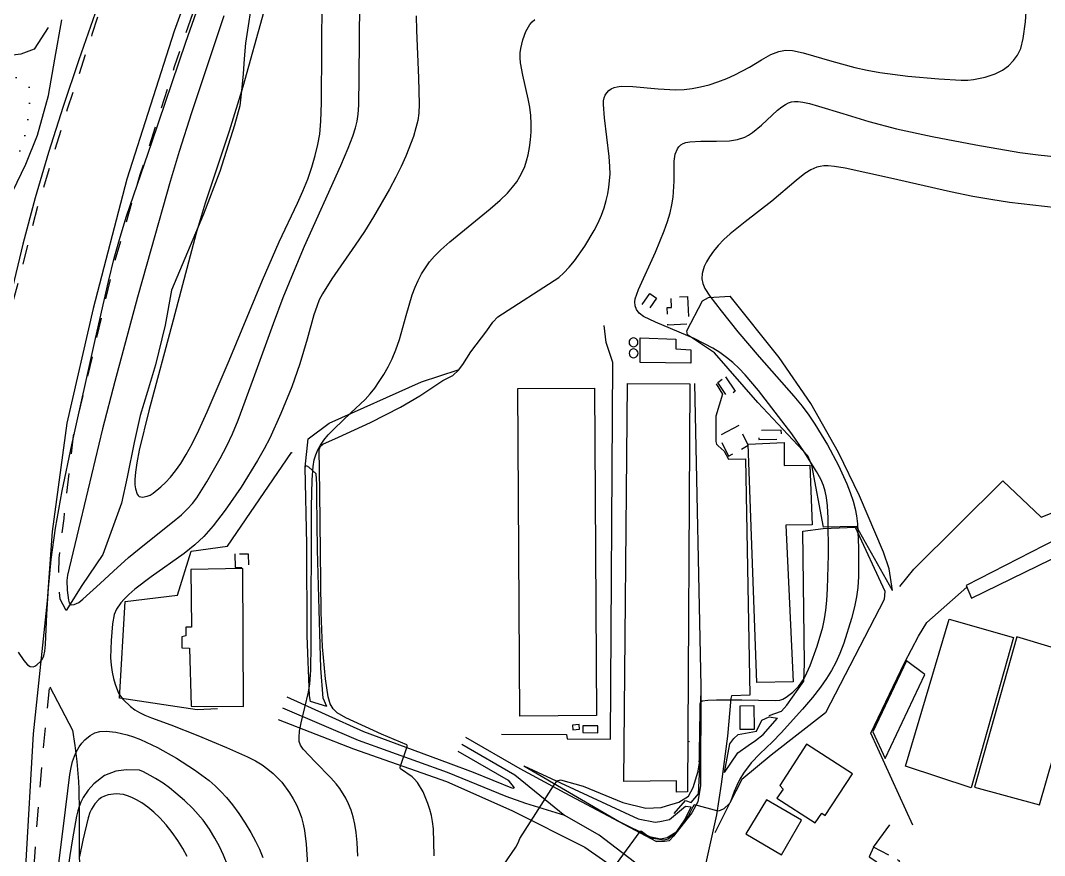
# Model space of a CAD drawing. Header units: millimetres. Extents: x 220021 to 223505, y 489325 to 491820.
# Drawn here: x 220827.1 to 221084.8, y 491281.1 to 491491.2 of the extents above; entities that cross this region are included whole.
import ezdxf

# ---------------------------------------------------------------- set-up
doc = ezdxf.new("R2010")
doc.units = ezdxf.units.MM
for name, pattern in [('5M2P5', [7.5, 5, -2.5]), ('5M5', [10, 5, -5]), ('AM4', [4, 0, -4])]:
    doc.linetypes.add(name, pattern=pattern)
for name, color, linetype in [('A0013110', 8, 'Continuous'), ('A0013113', 8, 'Continuous'), ('A0013117', 8, 'Continuous'), ('A0013118', 8, 'Continuous'), ('A0023210', 8, 'Continuous'), ('B0014110', 8, 'Continuous'), ('B0014111', 8, 'Continuous'), ('B0014112', 8, 'Continuous'), ('B0014115', 8, 'Continuous'), ('B0014116', 8, '5M2P5'), ('B0014118', 8, '5M2P5'), ('B0024120', 8, 'B0024120'), ('C0076117', 8, 'Continuous'), ('D0025111', 8, 'AM4'), ('F0017111', 8, 'Continuous'), ('F0017114', 8, 'Continuous'), ('F0037222', 8, 'Continuous'), ('F0037223', 8, '5M5'), ('F0047224', 8, 'Continuous'), ('F0047225', 8, 'Continuous')]:
    doc.layers.add(name, color=color, linetype=linetype)
doc.linetypes.add('B0024120', pattern='A,10,-1.75,[133,ltypeshp.shx,S=0.75,R=0,X=0,Y=0],-3.25', length=15)

msp = doc.modelspace()

# ---------------------------------------------------------------- linework, layer by layer
at = {"layer": 'A0013110', "flags": 128}
for points in [[(220937.155, 491307.351), (220949.792, 491300.036), (220951.329, 491298.155), (220951, 491297.985), (220941.08, 491302.015), (220934.824, 491304.314), (220913.509, 491312.225), (220894.18, 491320.952)], [(220891.969, 491315.35), (220910.857, 491307.921), (220934.261, 491299.69), (220950.706, 491292.448), (220969.138, 491283.198), (220980.723, 491275.098), (220990.34, 491269.321), (220995.097, 491266.171), (221000.591, 491262.473), (221013.733, 491254.086), (221020.012, 491249.562), (221022.978, 491245.5), (221028.424, 491234.899), (221034.526, 491219.031), (221039.375, 491210.151), (221042.118, 491204.978), (221049.196, 491190.911), (221058.882, 491169.715), (221061.772, 491164.071), (221065.154, 491157.859), (221074.27, 491138.293), (221079.972, 491125.723), (221084.469, 491118.107), (221091.659, 491106.023)], [(220939.083, 491310.858), (220952.715, 491302.965), (220964.034, 491296.865), (220987.159, 491284.64)]]:
    msp.add_lwpolyline(points, dxfattribs=at)
at = {"layer": 'A0013113', "flags": 128}
msp.add_lwpolyline([(220881.546, 491532.059), (220865.767, 491488.489), (220853.869, 491451.244), (220845.364, 491418.758), (220838.77, 491389.853), (220835.098, 491362.639), (220833.811, 491345.211), (220830.264, 491311.717), (220828.39, 491278.348), (220827.406, 491249.107), (220828.389, 491224.405), (220830.636, 491193.985), (220832.504, 491168.87), (220835.166, 491150.695), (220839.669, 491134.445), (220843.984, 491115.423), (220848.343, 491097.185), (220849.821, 491079.698)], dxfattribs=at)
at = {"layer": 'A0013117', "flags": 128}
msp.add_lwpolyline([(220834.04, 491489.425), (220830.528, 491483.929), (220827.167, 491482.736), (220815.837, 491481.312)], dxfattribs=at)
at = {"layer": 'A0013118', "flags": 128}
for points in [[(220996.717, 491399.897), (220998.321, 491323.695), (220998.177, 491298.715), (220997.526, 491294.579), (220996.048, 491291.828), (220991.444, 491285.992), (220990.293, 491284.792), (220989.138, 491284.627), (220987.159, 491284.64)], [(221002.144, 491399.781), (221003.746, 491397.163), (221002.02, 491391.627), (221002.031, 491389.796), (221002.04, 491385.236), (221002.237, 491384.603), (221002.671, 491384.14), (221004.157, 491382.815), (221005.246, 491380.841), (221009.492, 491380.894), (221010.594, 491321.492), (221006.022, 491321.275), (221005.873, 491320.607), (221004.981, 491311.099), (221003.375, 491299.068), (221002.195, 491291.353), (220999.746, 491279.997), (220999.32, 491277.892), (220998.299, 491271.895)]]:
    msp.add_lwpolyline(points, dxfattribs=at)
at = {"layer": 'A0023210', "flags": 128}
for points in [[(220984.427, 491277.288), (220972.74, 491286.255), (220964.101, 491291.185), (220954.236, 491294.218), (220949.306, 491295.977), (220941.924, 491298.99), (220934.542, 491302.002), (220912.183, 491310.073), (220893.079, 491318.163)], [(220938.119, 491309.104), (220951.477, 491301.371), (220964.101, 491291.185)]]:
    msp.add_lwpolyline(points, dxfattribs=at)
at = {"layer": 'B0014110', "flags": 128}
for points in [[(221094.511, 491364.17), (221065.022, 491349.006), (221066.349, 491345.892), (221096.499, 491360.534)], [(221050.058, 491330.125), (221041.525, 491312.238), (221044.676, 491305.489), (221054.685, 491326.645)], [(221011.652, 491318.817), (221011.667, 491312.806), (221008.203, 491312.798), (221008.187, 491318.808)]]:
    msp.add_lwpolyline(points, close=True, dxfattribs=at)
at = {"layer": 'B0014111', "flags": 128}
for points in [[(220983.025, 491411.371), (220991.986, 491411.051), (220991.983, 491408.579), (220995.782, 491408.319), (220995.778, 491405.006), (220982.992, 491405.112)], [(220979.813, 491399.855), (220995.552, 491399.778), (220994.896, 491297.145), (220992.186, 491297.084), (220992.193, 491299.876), (220978.943, 491299.712)], [(220971.536, 491398.683), (220972.068, 491316.309), (220952.769, 491316.183), (220952.232, 491398.558)], [(221019.256, 491385.031), (221019.252, 491379.214), (221025.732, 491379.317), (221026.256, 491364.282), (221019.673, 491364.193), (221021.501, 491324.764), (221012.396, 491324.646), (221010.182, 491384.621)], [(221060.754, 491340.58), (221076.931, 491335.99), (221066.304, 491298.103), (221049.795, 491303.558)], [(221077.755, 491336.157), (221067.128, 491298.271), (221083.47, 491293.852), (221094.263, 491331.22)], [(220967.701, 491314.061), (220965.971, 491313.933), (220966.058, 491312.758), (220967.788, 491312.886)], [(220968.626, 491313.743), (220968.615, 491312.018), (220972.394, 491311.994), (220972.405, 491313.719)], [(221014.791, 491295.11), (221009.632, 491286.533), (221018.574, 491281.258), (221023.647, 491289.976)]]:
    msp.add_lwpolyline(points, close=True, dxfattribs=at)
at = {"layer": 'B0014112', "flags": 128}
msp.add_lwpolyline([(221024.88, 491309.137), (221018.127, 491298.702), (221019.003, 491297.825), (221017.414, 491295.555), (221027.078, 491289.304), (221028.76, 491291.783), (221029.559, 491291.138), (221036.41, 491301.667)], close=True, dxfattribs=at)
at = {"layer": 'B0014115', "flags": 128}
msp.add_lwpolyline([(220883.054, 491353.329), (220869.951, 491353.057), (220870.098, 491338.53), (220868.699, 491338.557), (220868.7, 491336.355), (220867.678, 491336.155), (220867.678, 491333.381), (220869.642, 491333.238), (220870.063, 491318.714), (220883.216, 491318.608)], close=True, dxfattribs=at)
at = {"layer": 'B0014116', "flags": 128}
for points in [[(220985.493, 491422.496), (220987.161, 491421.299), (220985.174, 491418.53), (220983.506, 491419.728)], [(220994.898, 491421.746), (220995.24, 491414.772), (220990.004, 491414.515), (220989.787, 491418.945), (220990.902, 491418.999), (220990.777, 491421.543)], [(221007.843, 491389.273), (221002.774, 491386.599), (221005.282, 491381.598), (221010.183, 491384.304)], [(221018.517, 491388.138), (221012.798, 491387.988), (221012.857, 491385.73), (221018.576, 491385.881)], [(220881.066, 491356.965), (220881.158, 491353.586), (220884.612, 491353.535), (220884.516, 491356.935)], [(220995.016, 491309.759), (220994.974, 491304.953), (220997.914, 491304.854), (220997.959, 491309.617)], [(221041.738, 491283.219), (221040.609, 491280.747), (221049.437, 491275.388), (221050.713, 491277.696), (221048.025, 491279.192), (221048.337, 491279.692)]]:
    msp.add_lwpolyline(points, close=True, dxfattribs=at)
at = {"layer": 'B0014118', "flags": 128}
msp.add_lwpolyline([(221004.454, 491401.502), (221006.922, 491397.908), (221004.977, 491396.511), (221002.539, 491400.122)], close=True, dxfattribs=at)
at = {"layer": 'B0024120', "flags": 128}
for points in [[(221048.325, 491348.787), (221051.871, 491353.168), (221074.255, 491375.33), (221083.917, 491366.205), (221099.51, 491372.395), (221113.533, 491380.263), (221123.416, 491386.756), (221130.842, 491407.073), (221170.769, 491395.899)], [(221041.738, 491283.219), (221045.819, 491288.815)]]:
    msp.add_lwpolyline(points, dxfattribs=at)
at = {"layer": 'C0076117', "flags": 128}
for points in [[(220982.448, 491410.219), (220982.394, 491410.561), (220982.236, 491410.871), (220981.991, 491411.116), (220981.682, 491411.274), (220981.339, 491411.328), (220980.996, 491411.274), (220980.687, 491411.116), (220980.441, 491410.871), (220980.284, 491410.561), (220980.229, 491410.219), (220980.284, 491409.876), (220980.441, 491409.567), (220980.687, 491409.321), (220980.996, 491409.164), (220981.339, 491409.109), (220981.682, 491409.164), (220981.991, 491409.321), (220982.236, 491409.567), (220982.394, 491409.876)], [(220982.501, 491407.447), (220982.446, 491407.795), (220982.286, 491408.11), (220982.037, 491408.359), (220981.722, 491408.519), (220981.374, 491408.575), (220981.025, 491408.519), (220980.711, 491408.359), (220980.461, 491408.11), (220980.301, 491407.795), (220980.246, 491407.447), (220980.301, 491407.098), (220980.461, 491406.784), (220980.711, 491406.534), (220981.025, 491406.374), (220981.374, 491406.319), (220981.722, 491406.374), (220982.037, 491406.534), (220982.286, 491406.784), (220982.446, 491407.098)]]:
    msp.add_lwpolyline(points, close=True, dxfattribs=at)
at = {"layer": 'D0025111', "flags": 128}
msp.add_lwpolyline([(220743.944, 491446.963), (220744.215, 491447.247), (220746.538, 491449.611), (220748.606, 491451.914), (220751.063, 491454.552), (220751.506, 491454.965), (220754.099, 491457.297), (220756.407, 491459.215), (220756.901, 491459.578), (220758.564, 491460.648), (220759.234, 491461.025), (220761.016, 491461.864), (220761.667, 491462.115), (220764.633, 491463.162), (220766.468, 491463.7), (220769.582, 491464.617), (220772.857, 491465.526), (220776.095, 491466.404), (220779.392, 491467.13), (220782.624, 491468.018), (220785.557, 491468.957), (220788.634, 491469.889), (220792.179, 491470.855), (220795.731, 491471.79), (220798.714, 491472.718), (220802.324, 491473.825), (220805.905, 491474.922), (220809.418, 491476.087), (220812.909, 491477.161), (220813.668, 491477.333), (220815.899, 491477.669), (220816.662, 491477.711), (220818.087, 491477.702), (220821.414, 491477.529), (220824.591, 491477.273), (220825.173, 491477.153), (220825.774, 491476.969), (220826.245, 491476.781), (220826.709, 491476.558), (220827.108, 491476.327), (220827.841, 491475.848), (220828.186, 491475.588), (220828.488, 491475.325), (220829.031, 491474.792), (220829.243, 491474.49), (220829.383, 491474.169), (220829.45, 491473.849), (220829.479, 491473.482), (220829.475, 491473.086), (220829.384, 491469.838), (220829.195, 491467.654), (220829.104, 491467.082), (220828.452, 491463.536), (220827.736, 491460.324), (220827.522, 491459.705), (220826.841, 491458.105), (220826.57, 491457.584), (220825.972, 491456.592), (220825.644, 491456.117), (220825.309, 491455.7), (220824.937, 491455.302), (220824.538, 491454.928), (220824.127, 491454.605), (220823.663, 491454.303), (220823.169, 491454.023), (220822.615, 491453.761), (220822.007, 491453.517), (220821.251, 491453.263), (220817.695, 491452.206), (220814.19, 491451.113), (220810.9, 491449.991), (220807.722, 491448.808), (220805.159, 491448.009), (220804.476, 491447.837), (220801.107, 491447.104), (220798.077, 491446.525), (220794.572, 491445.68), (220793.748, 491445.397), (220792.218, 491444.755), (220790.717, 491444.012), (220789.936, 491443.57), (220787.185, 491441.822), (220784.215, 491439.897), (220783.581, 491439.563), (220782.901, 491439.255), (220782.181, 491439.007), (220781.447, 491438.825), (220780.623, 491438.685), (220779.799, 491438.604), (220778.14, 491438.537), (220774.884, 491438.513), (220771.362, 491438.431), (220769.75, 491438.307), (220766.875, 491437.922), (220766.105, 491437.772), (220763.107, 491437.016), (220759.875, 491435.995), (220759.094, 491435.69), (220757.1, 491434.786), (220756.477, 491434.442), (220753.608, 491432.718), (220752.924, 491432.37), (220749.831, 491430.762), (220748.564, 491430.016), (220745.987, 491428.677), (220743.197, 491427.396), (220739.982, 491426.094), (220737.07, 491424.846), (220734.284, 491423.525), (220731.055, 491421.896), (220729.194, 491420.783), (220728.585, 491420.334), (220727.047, 491419.055), (220726.493, 491418.531), (220724.317, 491416.231), (220723.942, 491415.735), (220723.603, 491415.228), (220722.998, 491414.207), (220722.132, 491412.553), (220720.639, 491409.645), (220719.175, 491406.603), (220717.739, 491403.82), (220717.134, 491402.828), (220716.78, 491402.336), (220716.103, 491401.491), (220715.736, 491401.11), (220715.343, 491400.762), (220714.951, 491400.456), (220714.547, 491400.194), (220714.13, 491399.972), (220713.68, 491399.767), (220713.208, 491399.617), (220712.694, 491399.509), (220712.172, 491399.463), (220711.647, 491399.478), (220711.096, 491399.544), (220710.089, 491399.736), (220709.571, 491399.877), (220709.097, 491400.046), (220708.219, 491400.454), (220707.784, 491400.735), (220707.403, 491401.031), (220707.033, 491401.38), (220706.351, 491402.118), (220704.36, 491404.445), (220704.026, 491404.881), (220702.155, 491407.509), (220701.893, 491407.927), (220701.355, 491408.683), (220701.028, 491409.065), (220700.65, 491409.457), (220698.319, 491411.914), (220698.01, 491412.278), (220696.839, 491413.923), (220696.778, 491414.262), (220696.822, 491414.618), (220696.927, 491414.966), (220697.089, 491415.315), (220697.316, 491415.657), (220697.59, 491415.973), (220697.892, 491416.257), (220698.249, 491416.537), (220698.663, 491416.81), (220699.502, 491417.295), (220699.973, 491417.517), (220702.767, 491418.83), (220705.549, 491420.284), (220708.581, 491421.82), (220710.607, 491422.713), (220713.545, 491424.044), (220714.578, 491424.582), (220716.597, 491425.774), (220717.145, 491426.162), (220718.949, 491427.592), (220719.45, 491428.034), (220721.791, 491430.358), (220724.172, 491432.752), (220726.603, 491435.105), (220728.815, 491437.297), (220729.164, 491437.591), (220730.115, 491438.31), (220731.091, 491438.956), (220732.113, 491439.548), (220732.513, 491439.739), (220733.29, 491440.058)], close=True, dxfattribs=at)
at = {"layer": 'F0017111'}
for points, elevation in [([(220826.567, 491332.283), (220827.933, 491330.144), (220828.865, 491329.07), (220829.567, 491328.666), (220830.278, 491328.617), (220830.706, 491328.762), (220831.205, 491329.053), (220832.229, 491329.974), (220832.649, 491330.57), (220832.982, 491331.38), (220833.23, 491332.56), (220833.399, 491334.227), (220833.746, 491341.804), (220834.131, 491348.368), (220834.823, 491355.58), (220835.924, 491363.465), (220837.641, 491372.89), (220840.045, 491384.393), (220845.957, 491411.185), (220849.221, 491425.504), (220850.701, 491431.413), (220852.169, 491436.671), (220853.824, 491441.979), (220860.159, 491460.452), (220868.706, 491485.686), (220874.109, 491501.052)], 70), ([(220931.157, 491281.008), (220931.004, 491287.835), (220930.816, 491289.637), (220930.523, 491291.203), (220930.114, 491292.712), (220929.577, 491294.236), (220928.406, 491297.159), (220927.013, 491299.489), (220926.166, 491300.444), (220925.639, 491300.902), (220922.726, 491302.919), (220922.634, 491303.126), (220922.611, 491303.332), (220924.423, 491308.535), (220924.423, 491308.81), (220924.332, 491308.948), (220917.913, 491311.638), (220908.93, 491315.756), (220906.8, 491317), (220905.781, 491318.026), (220905.021, 491319.296), (220904.497, 491321.034), (220903.817, 491325.6), (220903.135, 491333.644), (220902.787, 491342.299), (220902.442, 491372.645), (220902.301, 491383.294), (220902.571, 491384.099), (220903.166, 491384.587), (220907.09, 491386.391), (220915.204, 491390.064), (220922.704, 491393.888), (220927.564, 491396.719), (220933.352, 491400.613), (220935.849, 491401.91), (220937.339, 491403.202), (220938.366, 491404.63), (220940.381, 491407.863), (220944.429, 491413.068), (220945.961, 491415.257), (220947.182, 491416.651), (220962.574, 491426.555), (220963.853, 491427.711), (220965.159, 491429.118), (220966.468, 491430.722), (220969.085, 491434.4), (220971.46, 491438.345), (220972.464, 491440.31), (220973.302, 491442.223), (220973.978, 491444.074), (220974.501, 491445.859), (220974.886, 491447.577), (220975.156, 491449.238), (220975.439, 491452.496), (220975.429, 491454.417), (220975.257, 491456.931), (220974.08, 491466.694), (220973.765, 491470.074), (220973.814, 491470.96), (220973.972, 491471.723), (220974.24, 491472.414), (220974.626, 491473.022), (220975.131, 491473.539), (220975.745, 491473.961), (220976.454, 491474.286), (220977.263, 491474.509), (220978.258, 491474.629), (220981.191, 491474.548), (220987.529, 491473.978), (220991.994, 491473.77), (220994.076, 491473.85), (220996.107, 491474.081), (220998.183, 491474.474), (221000.369, 491475.032), (221002.605, 491475.735), (221004.795, 491476.56), (221006.861, 491477.478), (221010.526, 491479.434), (221013.519, 491481.269), (221015.922, 491482.624), (221017.875, 491483.395), (221019.568, 491483.72), (221021.364, 491483.659), (221024.072, 491483.067), (221031.224, 491480.963), (221037.062, 491479.385), (221040.149, 491478.693), (221043.345, 491478.111), (221050.386, 491477.19), (221058.157, 491476.482), (221063.758, 491476.167), (221065.446, 491476.199), (221066.869, 491476.352), (221069.816, 491476.962), (221072.346, 491477.785), (221074.192, 491478.723), (221075.696, 491479.814), (221076.962, 491481.076), (221077.991, 491482.49), (221078.778, 491484.141), (221079.421, 491486.643), (221079.975, 491490.817), (221080.4, 491497.126)], 60), ([(220845.866, 491493.022), (220841.823, 491481.29), (220837.826, 491469.556), (220834.145, 491457.945), (220830.793, 491446.567), (220827.675, 491434.906), (220824.673, 491422.24)], 70), ([(220926.696, 491492.325), (220926.75, 491488.685), (220927.233, 491476.789), (220927.411, 491470.124), (220927.324, 491467.841), (220927.071, 491466), (220926.621, 491464.175), (220925.954, 491462.033), (220924.076, 491457.068), (220922.919, 491454.476), (220921.571, 491451.744), (220919.963, 491448.731), (220915.913, 491441.75), (220913.636, 491438.134), (220911.326, 491434.685), (220905.448, 491426.229), (220903.072, 491422.417), (220902.29, 491420.887), (220901.635, 491419.251), (220900.956, 491417.138), (220899.232, 491411.045), (220897.412, 491404.81), (220895.387, 491399.004), (220892.651, 491392.273), (220889.842, 491386.125), (220888.417, 491383.386), (220886.763, 491380.482), (220882.611, 491373.805), (220878.642, 491367.96), (220875.615, 491364.019), (220873.221, 491361.357), (220870.988, 491359.247), (220868.264, 491357.052), (220860.033, 491351.214), (220855.912, 491348.095), (220854.373, 491346.763), (220853.204, 491345.617), (220852.343, 491344.646), (220851.292, 491343.12), (220850.707, 491341.718), (220850.261, 491339.38), (220849.888, 491335.195), (220849.802, 491330.834), (220849.923, 491328.97), (220850.157, 491327.257), (220850.5, 491325.653), (220850.913, 491324.204), (220851.793, 491321.995), (220852.296, 491321.171), (220852.945, 491320.371), (220854.809, 491318.611), (220855.907, 491317.784), (220857.061, 491317.078), (220858.398, 491316.429), (220860.086, 491315.743), (220864.946, 491313.955), (220871.754, 491311.317), (220878.959, 491308.323), (220884.25, 491305.951), (220886.233, 491304.917), (220887.925, 491303.886), (220889.386, 491302.842), (220890.662, 491301.781), (220891.799, 491300.692), (220892.842, 491299.541), (220894.808, 491296.904), (220895.731, 491295.413), (220896.558, 491293.852), (220897.253, 491292.254), (220897.817, 491290.639), (220898.26, 491289.025), (220898.593, 491287.414), (220899.029, 491283.969), (220899.298, 491278.741)], 70), ([(220911.958, 491280.953), (220911.813, 491284.371), (220911.581, 491286.86), (220911.258, 491288.968), (220910.839, 491290.848), (220910.312, 491292.553), (220909.679, 491294.127), (220908.974, 491295.56), (220907.484, 491297.969), (220906.53, 491299.168), (220905.167, 491300.672), (220901.228, 491304.716), (220898.218, 491307.888), (220897.547, 491308.861), (220897.249, 491309.782), (220897.191, 491310.921), (220897.351, 491312.435), (220897.736, 491314.454), (220899.567, 491322.205), (220899.943, 491324.337), (220900.143, 491327.709), (220900.231, 491334.291), (220900.361, 491368.8), (220900.499, 491375.599), (220900.719, 491379.002), (220901.023, 491380.657), (220901.418, 491381.943), (220901.929, 491383.17), (220902.584, 491384.378), (220903.427, 491385.616), (220904.558, 491386.98), (220906.088, 491388.576), (220910.209, 491392.437), (220913.809, 491395.871), (220915.097, 491397.282), (220916.243, 491398.719), (220917.384, 491400.334), (220918.516, 491402.125), (220919.601, 491404.049), (220920.612, 491406.091), (220921.559, 491408.343), (220922.463, 491410.927), (220924.173, 491416.953), (220925.681, 491422.127), (220926.398, 491424.068), (220927.165, 491425.783), (220928.03, 491427.417), (220928.995, 491428.982), (220930.052, 491430.459), (220931.247, 491431.879), (220932.845, 491433.466), (220935.167, 491435.497), (220945.268, 491443.77), (220947.795, 491446), (220949.609, 491447.782), (220950.932, 491449.277), (220951.958, 491450.626), (220952.77, 491451.902), (220953.426, 491453.155), (220953.977, 491454.442), (220954.444, 491455.833), (220954.839, 491457.401), (220955.171, 491459.192), (220955.423, 491461.145), (220955.571, 491463.172), (220955.596, 491465.204), (220955.485, 491467.25), (220955.23, 491469.339), (220954.834, 491471.482), (220953.466, 491477.434), (220952.93, 491480.519), (220952.841, 491481.819), (220952.865, 491483.01), (220952.986, 491484.142), (220953.469, 491486.342), (220954.244, 491488.388), (220955.276, 491490.139), (220955.879, 491490.858), (220956.54, 491491.466)], 65), ([(220948.605, 491278.669), (220951.722, 491283.243), (220952.345, 491284.34), (220952.715, 491285.387), (220961.382, 491298.885), (220962.171, 491299.891), (220962.96, 491300.163), (220968.673, 491298.532), (220978.696, 491294.434), (220984.463, 491293.044), (220988.329, 491293.149), (220989.607, 491293.574), (220992.785, 491294.562), (220995.204, 491296.062), (220996.351, 491298.197), (220997.641, 491302.307), (220998.045, 491304.937), (220998.045, 491310.555), (220998.14, 491319.283), (220998.293, 491319.787), (220998.624, 491320.054), (221000.08, 491320.215), (221002.216, 491320.315), (221008.567, 491320.269), (221017.023, 491320.068), (221018.123, 491320.182), (221018.896, 491320.463), (221019.724, 491320.934), (221021.461, 491322.207), (221022.898, 491323.63), (221023.562, 491324.518), (221024.252, 491325.632), (221024.992, 491327.069), (221025.798, 491328.929), (221027.542, 491333.801), (221028.939, 491338.548), (221029.405, 491340.652), (221029.75, 491342.816), (221030, 491345.252), (221030.175, 491348.228), (221030.367, 491356.729), (221030.326, 491366.019), (221030.179, 491369.113), (221029.937, 491371.206), (221029.599, 491372.76), (221029.141, 491374.199), (221028.458, 491375.776), (221027.42, 491377.703), (221024.275, 491382.694), (221021.143, 491387.155), (221012.778, 491398.065), (221009.482, 491402.021), (221007.927, 491403.645), (221006.344, 491405.103), (221004.718, 491406.421), (221003.049, 491407.622), (221001.292, 491408.742), (220999.227, 491409.877), (220996.59, 491411.139), (220986.862, 491415.273), (220983.867, 491416.695), (220982.79, 491417.552), (220982.124, 491418.447), (220981.758, 491419.388), (220981.664, 491420.423), (220981.78, 491421.116), (220982.644, 491423.473), (220986.886, 491432.896), (220989.098, 491438.261), (220989.927, 491440.625), (220990.565, 491442.795), (220991.017, 491444.81), (220991.308, 491446.754), (220991.537, 491450.772), (220991.599, 491455.778), (220991.844, 491457.558), (220992.375, 491458.894), (220992.754, 491459.436), (220993.217, 491459.881), (220993.801, 491460.232), (220994.55, 491460.498), (220995.51, 491460.685), (220998.309, 491460.844), (221002.228, 491460.804), (221005.491, 491460.867), (221007.541, 491461.201), (221009.339, 491461.831), (221010.276, 491462.322), (221011.278, 491462.974), (221013.586, 491464.873), (221017.56, 491468.61), (221018.65, 491469.475), (221019.568, 491470.069), (221020.355, 491470.459), (221021.066, 491470.705), (221021.816, 491470.817), (221022.739, 491470.796), (221023.966, 491470.631), (221025.63, 491470.274), (221027.863, 491469.667), (221033.979, 491467.741), (221040.544, 491465.728), (221047.486, 491463.955), (221056.529, 491462.026), (221067.492, 491459.901), (221078.527, 491457.997), (221083.19, 491457.346), (221090.238, 491456.623)], 55)]:
    msp.add_lwpolyline(points, dxfattribs=dict(at, elevation=elevation))
at = {"layer": 'F0017111', "flags": 128}
for points, elevation in [([(220888.363, 491493.438), (220883.041, 491474.46), (220879.582, 491463.297), (220873.568, 491445.231), (220871.333, 491437.665), (220865.547, 491415.81), (220859.426, 491393.002), (220857, 491383.093), (220856.366, 491379.908), (220856.011, 491377.513), (220855.877, 491375.724), (220855.908, 491374.38), (220856.051, 491373.344), (220856.501, 491372.007), (220856.741, 491371.641), (220857.013, 491371.426), (220857.824, 491371.285), (220859.021, 491371.5), (220859.72, 491371.793), (220860.505, 491372.254), (220862.464, 491373.833), (220863.626, 491374.975), (220864.855, 491376.333), (220866.113, 491377.907), (220867.415, 491379.757), (220868.785, 491381.959), (220870.266, 491384.639), (220871.987, 491388.117), (220874.099, 491392.763), (220879.581, 491405.68), (220888.009, 491425.833), (220892.217, 491435.459), (220896.789, 491445.244), (220898.148, 491448.274), (220899.376, 491451.288), (220900.425, 491454.284), (220901.283, 491457.197), (220901.942, 491459.948), (220902.404, 491462.605), (220902.7, 491465.829), (220902.868, 491470.431), (220902.97, 491484.188), (220903.003, 491496.545)], 80), ([(220879.276, 491278.517), (220878.201, 491281.234), (220877.194, 491283.37), (220876.033, 491285.512), (220874.682, 491287.716), (220873.08, 491290.012), (220870.477, 491292.965), (220868.351, 491294.99), (220866.236, 491296.813), (220864.563, 491298.142), (220862.987, 491299.302), (220861.122, 491300.479), (220859.772, 491301.26), (220858.098, 491302.132), (220857.018, 491302.593), (220853.814, 491302.665), (220851.142, 491302.348), (220848.215, 491301.235), (220845.607, 491299.137), (220844.112, 491297.547), (220842.847, 491295.709), (220842.257, 491294.552), (220841.753, 491293.186), (220841.506, 491292.33), (220841.198, 491290.978), (220840.164, 491285.295), (220839.501, 491281.149), (220838.917, 491276.887)], 80), ([(220869.029, 491280.865), (220867.97, 491282.874), (220866.719, 491284.904), (220865.298, 491286.908), (220863.764, 491288.817), (220862.186, 491290.553), (220860.625, 491292.055), (220859.113, 491293.314), (220857.675, 491294.339), (220856.336, 491295.138), (220855.112, 491295.737), (220854.015, 491296.162), (220853.044, 491296.438), (220852.135, 491296.581), (220851.204, 491296.607), (220849.186, 491296.349), (220848.252, 491296.067), (220847.469, 491295.687), (220846.822, 491295.223), (220845.789, 491294.12), (220844.955, 491292.794), (220844.567, 491291.955), (220844.119, 491290.621), (220842.76, 491284.967), (220841.961, 491280.838)], 85)]:
    msp.add_lwpolyline(points, dxfattribs=dict(at, elevation=elevation))
at = {"layer": 'F0017114', "elevation": 75, "flags": 128}
for points in [[(220878.256, 491492.388), (220870.172, 491467.955), (220867.019, 491458.196), (220864.756, 491450.71), (220860.031, 491433.727), (220856.532, 491421.539), (220850.876, 491400.384), (220847.758, 491388.432), (220842.226, 491365.284), (220839.326, 491353.363), (220838.958, 491351.614), (220838.791, 491350.337), (220838.846, 491347.834), (220839.169, 491345.368), (220839.372, 491344.664), (220839.603, 491344.306), (220839.875, 491344.167), (220840.607, 491344.223), (220841.753, 491344.802), (220842.801, 491345.609), (220847.145, 491349.577), (220850.481, 491352.669), (220854.295, 491356.051), (220858.31, 491359.382), (220865.326, 491364.955), (220867.6, 491366.848), (220869.163, 491368.309), (220870.352, 491369.632), (220871.467, 491371.087), (220874.036, 491375.092), (220877.388, 491380.999), (220879.029, 491384.149), (220880.469, 491387.192), (220881.902, 491390.631), (220885.746, 491401.098), (220890.748, 491414.97), (220893.226, 491421.476), (220895.772, 491427.786), (220898.594, 491434.401), (220907.679, 491454.735), (220909.546, 491459.102), (220910.701, 491462.062), (220911.393, 491464.143), (220911.837, 491465.854), (220912.114, 491467.623), (220912.266, 491469.854), (220912.363, 491477.02), (220912.499, 491495.631)], [(220836.674, 491278.547), (220837.927, 491288.472), (220839.517, 491301.464), (220839.829, 491303.257), (220840.202, 491304.753), (220840.664, 491306.069), (220841.234, 491307.297), (220841.884, 491308.42), (220842.574, 491309.399), (220843.27, 491310.201), (220844.611, 491311.338), (220845.838, 491312.004), (220847.074, 491312.344), (220848.699, 491312.393), (220851.115, 491312.104), (220853.959, 491311.47), (220855.524, 491310.974), (220857.295, 491310.296), (220861.585, 491308.293), (220866.377, 491305.603), (220870.912, 491302.669), (220874.566, 491299.954), (220876.117, 491298.628), (220877.56, 491297.247), (220878.976, 491295.7), (220880.451, 491293.863), (220882.033, 491291.67), (220883.616, 491289.284), (220885.054, 491286.925), (220886.241, 491284.754), (220887.218, 491282.689), (220888.065, 491280.59)]]:
    msp.add_lwpolyline(points, dxfattribs=at)
at = {"layer": 'F0017114', "elevation": 50}
msp.add_lwpolyline([(221087.649, 491444.017), (221075.976, 491445.421), (221071.273, 491446.106), (221066.703, 491446.93), (221061.119, 491448.106), (221045.982, 491451.533), (221034.62, 491454.011), (221031.938, 491454.468), (221030.356, 491454.615), (221029.214, 491454.606), (221028.292, 491454.487), (221027.486, 491454.273), (221025.935, 491453.617), (221024.418, 491452.694), (221022.237, 491450.934), (221016.179, 491445.733), (221009.438, 491440.554), (221005.696, 491437.521), (221004.098, 491436.049), (221002.676, 491434.571), (221001.449, 491433.116), (221000.447, 491431.725), (220999.687, 491430.439), (220999.146, 491429.288), (220998.598, 491427.494), (220998.555, 491426.204), (220998.811, 491425.007), (220999.31, 491423.781), (221000.567, 491421.824), (221003.381, 491418.104), (221007.581, 491412.885), (221012.947, 491406.577), (221021.709, 491396.688), (221023.801, 491394.156), (221025.477, 491391.918), (221026.997, 491389.646), (221030.134, 491384.394), (221032.919, 491379.211), (221035.043, 491374.612), (221035.899, 491372.407), (221036.605, 491370.294), (221037.14, 491368.339), (221037.493, 491366.53), (221037.707, 491364.541), (221037.927, 491358.573), (221037.926, 491351.336), (221037.781, 491348.562), (221037.475, 491346.181), (221036.948, 491343.691), (221036.171, 491340.736), (221034.229, 491334.518), (221033.26, 491331.93), (221032.273, 491329.704), (221031.194, 491327.665), (221029.935, 491325.636), (221028.37, 491323.437), (221026.364, 491320.887), (221023.863, 491317.903), (221018.532, 491311.962), (221016.334, 491309.725), (221013.105, 491306.655), (221010.938, 491304.393), (221009.04, 491301.81), (221008.115, 491300.286), (221007.308, 491298.72), (221006.683, 491297.214), (221005.847, 491294.841), (221005.486, 491294.172), (221004.033, 491292.82), (221003.125, 491292.402), (221002.678, 491292.27), (220996.791, 491293.893), (220996.493, 491293.81), (220996.254, 491293.344), (220995.171, 491291.141), (220992.323, 491287.179), (220991.701, 491286.596), (220990.029, 491285.258), (220989.071, 491284.959), (220986.175, 491285.431), (220985.019, 491285.897), (220983.362, 491287.154), (220982.964, 491287.134), (220976.975, 491279.049)], dxfattribs=at)
at = {"layer": 'F0037222', "flags": 128}
for points in [[(220885.69, 491498.131), (220883.724, 491485.496), (220883.368, 491481.518), (220883.168, 491477.78), (220882.739, 491473.456), (220882.278, 491469.713), (220880.996, 491464.816), (220877.309, 491453.164), (220873.172, 491442.421), (220865.142, 491423.369), (220863.492, 491414.573), (220861.095, 491404.569), (220859.07, 491397.868), (220857.212, 491391.83), (220855.71, 491384.973), (220853.972, 491376.272), (220852.543, 491369.782), (220847.819, 491356.8), (220842.543, 491349.061), (220838.624, 491342.753)], [(220822.932, 491443.572), (220828.474, 491455.027), (220831.37, 491462.295), (220834.168, 491472.327), (220835.779, 491481.452), (220837.502, 491491.373)], [(220834.482, 491323.568), (220840.163, 491312.623), (220840.81, 491308.822), (220841.296, 491304.754), (220841.702, 491299.772), (220841.817, 491297.922), (220841.91, 491292.172), (220841.906, 491288.934), (220841.9, 491284.716), (220841.902, 491281.93), (220842.032, 491274.324), (220842.04, 491271.884), (220842.009, 491264.562), (220841.461, 491254.483), (220840.441, 491244.583), (220838.994, 491232.939), (220836.315, 491220.233), (220833.586, 491208.424), (220831.535, 491198.413)]]:
    msp.add_lwpolyline(points, dxfattribs=at)
at = {"layer": 'F0037223', "flags": 128}
for points in [[(220928.32, 491728.031), (220925.782, 491717.345), (220919.731, 491695.444), (220913.425, 491674.233), (220910.634, 491665.517), (220903.872, 491645.092), (220897.158, 491627.833), (220890.597, 491611.816), (220882.435, 491590.82), (220874.973, 491571.728), (220867.643, 491551.645), (220860.823, 491534.374), (220855.635, 491520.172), (220850.64, 491504.683), (220845.097, 491487.656), (220838.899, 491468.842), (220831.537, 491444.819), (220826.973, 491427.155), (220822.075, 491408.646), (220816.999, 491382.363), (220812.929, 491358.119), (220809.386, 491331.779), (220806.686, 491306.608), (220804.534, 491279.425), (220803.943, 491251.905), (220804.501, 491226.24), (220805.622, 491204.591), (220806.703, 491190.983), (220808.537, 491169.228), (220808.537, 491165.238), (220808.363, 491163.968), (220807.837, 491162.325), (220807.054, 491160.546), (220805.368, 491156.938), (220804.38, 491155.909), (220803.722, 491155.396), (220802.238, 491155.233), (220800.093, 491155.247), (220797.62, 491154.917), (220793.991, 491154.941), (220787.721, 491155.326), (220781.455, 491154.504), (220778.491, 491152.453), (220778.168, 491149.522), (220778.179, 491145.382), (220778.192, 491140.033), (220777.217, 491134.174), (220769.504, 491118.524), (220766.875, 491114.228), (220762.925, 491110.803), (220757.655, 491107.214), (220754.031, 491105.167), (220748.926, 491101.922), (220743.657, 491097.815), (220737.075, 491091.647), (220731.975, 491086.159), (220727.534, 491081.012), (220725.564, 491077.057), (220724.743, 491075.509), (220717.058, 491048.645), (220714.592, 491045.211), (220710.805, 491042.475), (220707.016, 491040.429), (220702.405, 491037.353), (220697.135, 491034.11), (220692.688, 491031.378), (220688.571, 491028.299), (220685.612, 491024.523), (220684.795, 491021.25), (220683.657, 491014.701), (220682.516, 491009.015), (220679.892, 491002.994), (220676.443, 490996.978), (220672.004, 490991.141), (220668.551, 490986.85), (220663.296, 490977.223)], [(220838.624, 491342.753), (220837.085, 491345.587), (220836.794, 491349.104), (220836.808, 491355.941), (220838.069, 491365.93), (220840.429, 491386.705), (220845.263, 491406.708), (220850.63, 491429.959), (220857.266, 491452.406), (220865.898, 491479.609), (220874.494, 491504.778), (220883.436, 491531.072), (220895.391, 491563.217), (220905.752, 491591.588), (220917.67, 491618.374), (220926.146, 491641.237), (220936.779, 491669.279), (220948.547, 491700.768), (220954.513, 491717.271), (220958.067, 491727.446)], [(220831.535, 491198.413), (220830.878, 491216.029), (220829.453, 491235.16), (220829.468, 491247.14), (220829.561, 491259.225), (220830.179, 491272.174), (220831.235, 491288.242), (220832.735, 491306.661), (220834.482, 491323.568)]]:
    msp.add_lwpolyline(points, dxfattribs=at)
at = {"layer": 'F0047224', "flags": 128}
for points in [[(221046.55, 491347.745), (221037.437, 491363.848), (221029.189, 491363.729), (221026.181, 491379.276), (221025.185, 491381.697), (221012.615, 491395.063), (221001.697, 491407.555), (220994.922, 491412.084), (220994.755, 491413.12), (220998.694, 491420.686), (221000.197, 491421.524), (221005.639, 491421.834)], [(220948.162, 491311.632), (220964.492, 491311.527), (220964.66, 491310.491), (220975.547, 491310.42), (220976.135, 491405.132), (220974.472, 491410.146), (220973.967, 491414.462)], [(220898.74, 491378.812), (220899.478, 491385.959), (220904.747, 491389.893), (220927.98, 491400.267), (220937.209, 491403.313)], [(220876.683, 491318.038), (220871.539, 491317.744), (220852.013, 491320.733), (220853.409, 491345.053), (220866.627, 491346.613), (220870.048, 491357.681), (220879.21, 491358.962), (220895.309, 491382.506), (220895.476, 491382.534)], [(220904.159, 491318.6), (220900.121, 491319.87), (220899.866, 491321.246), (220899.205, 491336.342), (220899.139, 491359.337), (220898.74, 491378.812), (220899.019, 491379.258), (220899.565, 491378.923), (220901.546, 491377.126)], [(221051.646, 491288.709), (221041.031, 491311.896), (221049.564, 491329.611), (221053.012, 491336.317), (221055.147, 491339.753), (221065.203, 491348.581)], [(220991.595, 491291.684), (220994.391, 491294.944), (220995.877, 491294.417), (220997.686, 491296.648), (220998.088, 491304.781), (220998.284, 491321.315)], [(221004.271, 491301.954), (221005.572, 491309.192), (221006.559, 491310.565), (221007.711, 491311.593), (221012.327, 491312.426), (221013.64, 491315.178), (221015.453, 491316.029), (221017.598, 491315.67)], [(220953.79, 491303.66), (220982.526, 491290.363), (220986.817, 491289.472), (220987.971, 491289.638), (220990.444, 491290.139), (220994.394, 491293.564), (220995.88, 491293.382)]]:
    msp.add_lwpolyline(points, dxfattribs=at)
at = {"layer": 'F0047224'}
msp.add_lwpolyline([(221015.452, 491316.374), (221018.583, 491317.389), (221019.899, 491318.933), (221024.173, 491324.944), (221024.327, 491329.428), (221023.913, 491362.728), (221029.025, 491363.385), (221037.107, 491363.678), (221044.571, 491347.585), (221044.411, 491345.516), (221029.636, 491316.972), (221015.972, 491306.364), (221008.564, 491300.201), (221005.61, 491294.354), (221001.835, 491286.788)], dxfattribs=at)
at = {"layer": 'F0047225', "flags": 128}
for points in [[(221046.55, 491347.745), (221045.711, 491353.271), (221044.216, 491357.421), (221038.242, 491371.607), (221032.936, 491382.51), (221025.977, 491394.804), (221018.03, 491406.414), (221005.639, 491421.834)], [(220904.159, 491318.6), (220903.273, 491320.718), (220902.653, 491328.241), (220902.27, 491342.935), (220901.837, 491358.047), (220901.681, 491371.47), (220901.674, 491374.513), (220901.546, 491377.126)], [(221004.271, 491301.954), (221007.557, 491306.936), (221010.192, 491308.817), (221012.004, 491310.013), (221013.979, 491311.553), (221017.598, 491315.67)], [(220953.79, 491303.66), (220977.744, 491289.704), (220985.341, 491285.859), (220988.147, 491285.323), (220989.796, 491285.658), (220992.266, 491287.195), (220994.277, 491290.128), (220995.88, 491293.382)]]:
    msp.add_lwpolyline(points, dxfattribs=at)

doc.saveas('drawing.dxf')
